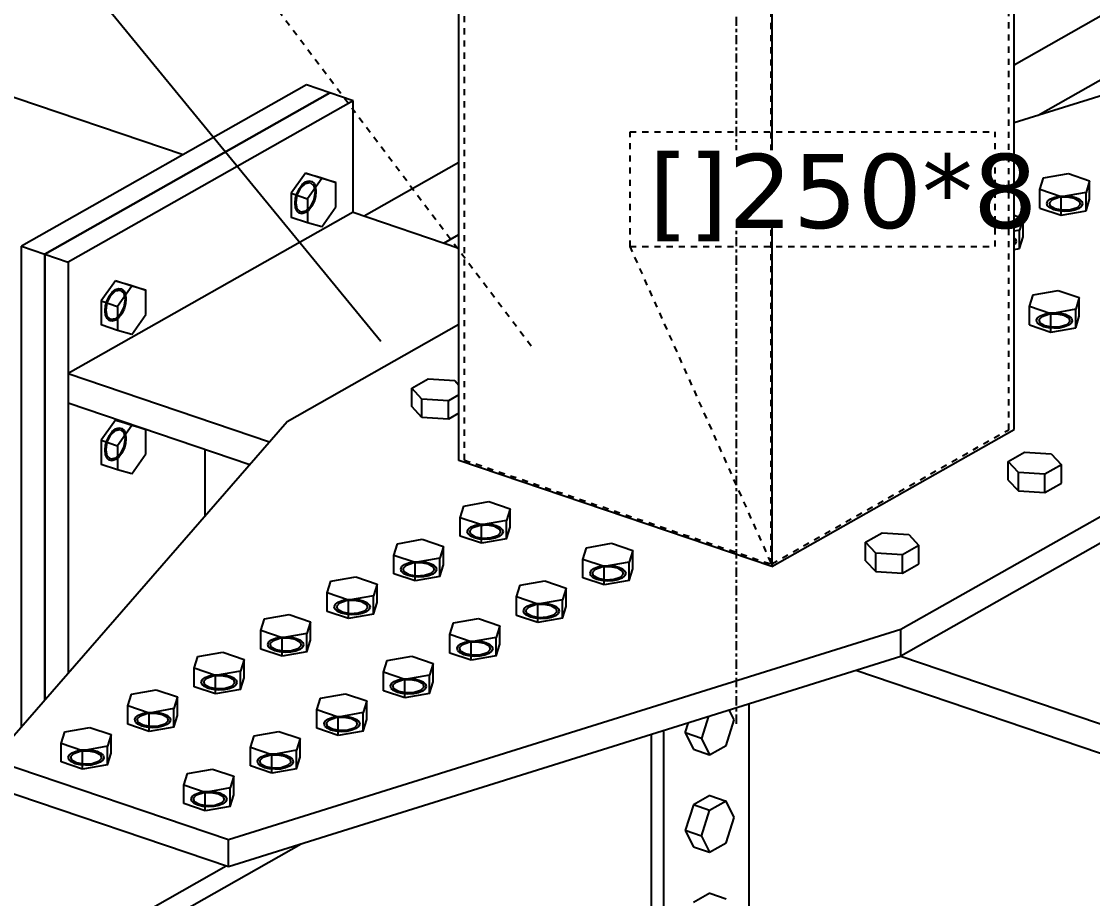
# Model space of a CAD drawing. Header units: millimetres. Extents: x 15962 to 71432, y 9666 to 72266.
# Drawn here: x 54329 to 55019, y 34266 to 34831 of the extents above; entities that cross this region are included whole.
import ezdxf

# ---------------------------------------------------------------- set-up
doc = ezdxf.new("R2010")
doc.units = ezdxf.units.MM
doc.header["$LTSCALE"] = 2
doc.linetypes.add('DXK_LINE_DOT2', pattern=[3.9198, 1.9599, -1.9599])
doc.linetypes.add('DXK_LINE_DOT3', pattern=[5.9187, 2.979, -0.9799, 0.9799, -0.9799])
doc.styles.add('Arial Narrow', font='verdana.ttf', dxfattribs={"height": 0.2})

msp = doc.modelspace()

# ---------------------------------------------------------------- linework, layer by layer
at = {"color": 7, "linetype": 'DXK_LINE_DOT2'}
for p, q in [((54657.0462, 34621.9045), (54317.6857, 35072.2245)), ((54964.7909, 34567.9828), (54964.7909, 34971.366)), ((54614.0642, 34548.4235), (54614.0642, 34952.0492)), ((54811.7366, 34481.3289), (54811.7366, 34884.9546)), ((54720.846, 34760.0466), (54956.0276, 34760.0466)), ((54720.846, 34686.0466), (54720.846, 34760.0466)), ((54956.0276, 34686.0466), (54956.0276, 34760.0466)), ((54811.6929, 34482.2111), (54720.846, 34686.0466)), ((54720.846, 34686.0466), (54956.0276, 34686.0466)), ((54812.1828, 34481.5815), (54964.7909, 34567.9828)), ((54614.0642, 34548.4235), (54811.7366, 34481.3289)), ((54811.7366, 34481.3289), (54812.1828, 34481.5815))]:
    msp.add_line(p, q, dxfattribs=at)
at = {"color": 2, "linetype": 'Continuous'}
for p, q in [((54968.2982, 34568.1784), (54968.2982, 34972.6357)), ((54610.557, 34548.2279), (54610.557, 34952.6852)), ((54812.1828, 34884.2487), (54812.1828, 34479.7914)), ((54968.2982, 34803.2249), (55036.8143, 34842.0163)), ((54983.6986, 34770.7718), (55082.279, 34826.5845)), ((54968.2982, 34765.9747), (55117.9808, 34812.5995)), ((54279.1389, 34797.4831), (54432.8367, 34745.3125)), ((54512.2354, 34790.2652), (54328.5702, 34686.2805)), ((54527.258, 34785.1657), (54343.5928, 34681.1811)), ((54343.5933, 34681.1814), (54527.2585, 34785.166)), ((54527.2585, 34785.166), (54512.2354, 34790.2652)), ((54542.2811, 34780.0665), (54527.258, 34785.1657)), ((54542.2811, 34780.0665), (54358.6159, 34676.0819)), ((54542.2811, 34708.163), (54542.2811, 34780.0665)), ((54549.3418, 34705.7667), (54610.557, 34740.4246)), ((54542.2814, 34708.1632), (54358.6162, 34604.1785)), ((54542.2814, 34708.1632), (54610.557, 34684.989)), ((54600.7368, 34688.3222), (54610.557, 34693.882)), ((54328.5702, 34376.5578), (54328.5702, 34686.2805)), ((54328.5702, 34686.2805), (54343.5933, 34681.1814)), ((54343.5928, 34393.8068), (54343.5928, 34681.1811)), ((54343.5928, 34681.1811), (54358.6159, 34676.0819)), ((54343.5933, 34681.1814), (54343.5933, 34393.8074)), ((54358.6159, 34676.0819), (54358.6159, 34411.0564)), ((54499.9226, 34573.3054), (54610.557, 34635.9426)), ((54358.6162, 34604.1785), (54358.6162, 34585.3038)), ((54358.6162, 34604.1785), (54488.435, 34560.1153)), ((54358.6162, 34585.3038), (54475.7472, 34545.5471)), ((54309.8525, 34355.0661), (54499.9226, 34573.3054)), ((54812.1828, 34479.7914), (54968.2982, 34568.1784)), ((54446.9286, 34512.4574), (54446.9286, 34555.3288)), ((54812.1828, 34479.7914), (54610.557, 34548.2279)), ((55078.9326, 34543.1009), (54895.2674, 34439.1162)), ((55078.9326, 34526.0238), (54895.2674, 34422.0391)), ((54895.2674, 34439.1162), (54461.9873, 34303.5303)), ((54895.2674, 34422.0391), (54895.2674, 34439.1162)), ((54461.9873, 34286.4532), (54895.2674, 34422.0391)), ((54895.2501, 34422.0337), (55299.6926, 34284.7574)), ((54866.3167, 34412.9796), (55299.6926, 34265.8827)), ((54797.5174, 34171.169), (54797.5174, 34391.4503)), ((54734.5112, 34142.6573), (54734.5112, 34371.7338)), ((54742.4181, 34374.2081), (54742.4181, 34139.9735)), ((54461.9873, 34303.5303), (54309.8525, 34355.0661)), ((54309.8525, 34337.989), (54461.9873, 34286.4532)), ((54147.2692, 34096.4129), (54508.8139, 34301.1066)), ((54461.9873, 34286.4532), (54461.9873, 34303.5303)), ((54147.2692, 34109.5353), (54460.5902, 34286.9265))]:
    msp.add_line(p, q, dxfattribs=at)
at = {"color": 7, "linetype": 'DXK_LINE_DOT3'}
msp.add_line((54789.4276, 34378.4443), (54789.4276, 34962.6604), dxfattribs=at)
at = {"color": 7, "linetype": 'Continuous'}
for p, q in [((54560.1734, 34624.9119), (54325.8421, 34910.5744)), ((54511.6702, 34733.3636), (54502.487, 34720.3806)), ((54522.1073, 34729.821), (54511.6702, 34733.3636)), ((54511.6702, 34733.3636), (54520.8535, 34730.7791)), ((54511.6702, 34727.6828), (54513.7513, 34728.3771)), ((54522.1073, 34729.821), (54512.9241, 34716.838)), ((54513.7513, 34728.3771), (54515.6286, 34728.0357)), ((54520.8535, 34730.7791), (54531.2906, 34727.2365)), ((54531.2906, 34727.2365), (54522.1073, 34729.821)), ((54984.8991, 34722.7393), (54987.2348, 34730.2628)), ((54987.2348, 34730.2628), (55003.2656, 34733.1378)), ((55003.2656, 34733.1378), (55016.9607, 34728.4893)), ((55016.9607, 34728.4893), (55014.6251, 34720.9659)), ((55016.9607, 34716.6252), (55016.9607, 34728.4893)), ((54506.222, 34720.5227), (54507.7119, 34723.5535)), ((54506.3683, 34719.2882), (54508.6091, 34723.8468)), ((54507.7119, 34723.5535), (54509.5892, 34726.0207)), ((54508.6091, 34723.8468), (54511.6702, 34726.784)), ((54509.5892, 34726.0207), (54511.6702, 34727.6828)), ((54511.6702, 34726.784), (54514.7313, 34727.3129)), ((54514.7313, 34727.3129), (54516.9722, 34725.2918)), ((54515.6286, 34728.0357), (54517.1185, 34726.6919)), ((54516.9722, 34725.2918), (54517.7924, 34721.2622)), ((54517.1185, 34726.6919), (54518.075, 34724.4774)), ((54518.075, 34724.4774), (54518.4046, 34721.6088)), ((54518.4046, 34721.6088), (54518.075, 34718.367)), ((54531.2906, 34711.6689), (54531.2906, 34727.2365)), ((54984.8991, 34710.8752), (54984.8991, 34722.7393)), ((54998.5942, 34718.0908), (54984.8991, 34722.7393)), ((54502.487, 34720.3806), (54512.9241, 34716.838)), ((54502.487, 34720.3806), (54502.487, 34704.813)), ((54504.9358, 34713.9833), (54505.2654, 34717.2251)), ((54505.2654, 34717.2251), (54506.222, 34720.5227)), ((54505.5481, 34714.3299), (54506.3683, 34719.2882)), ((54512.9241, 34716.838), (54512.9241, 34701.2704)), ((54516.9722, 34716.3039), (54514.7313, 34711.7453)), ((54517.1185, 34715.0694), (54515.6286, 34712.0386)), ((54517.7924, 34721.2622), (54516.9722, 34716.3039)), ((54518.075, 34718.367), (54517.1185, 34715.0694)), ((54989.4353, 34713.9042), (54990.1064, 34715.4537)), ((54990.1064, 34715.4537), (54991.837, 34716.8366)), ((54991.0213, 34714.3414), (54993.023, 34716.434)), ((54991.837, 34716.8366), (54994.4577, 34717.9173)), ((54993.023, 34716.434), (54997.1434, 34717.8075)), ((54994.4577, 34717.9173), (54997.7119, 34718.5901)), ((54997.1434, 34717.8075), (55002.2784, 34718.0939)), ((54997.7119, 34718.5901), (55001.2811, 34718.7891)), ((55014.6251, 34720.9659), (54998.5942, 34718.0908)), ((54998.5942, 34706.2268), (54998.5942, 34718.0908)), ((55001.2811, 34718.7891), (55004.816, 34718.4949)), ((55002.2784, 34718.0939), (55007.0521, 34717.2164)), ((55004.816, 34718.4949), (55007.9704, 34717.7363)), ((55007.0521, 34717.2164), (55010.1853, 34715.4101)), ((55007.9704, 34717.7363), (55010.4357, 34716.5875)), ((55010.1853, 34715.4101), (55010.8386, 34713.1591)), ((55010.4357, 34716.5875), (55011.9705, 34715.1609)), ((55011.9705, 34715.1609), (55012.4246, 34713.5963)), ((55014.6251, 34709.1018), (55014.6251, 34720.9659)), ((55014.6251, 34709.1018), (55016.9607, 34716.6252)), ((54505.2654, 34711.1147), (54504.9358, 34713.9833)), ((54506.222, 34708.9002), (54505.2654, 34711.1147)), ((54506.3683, 34710.3003), (54505.5481, 34714.3299)), ((54507.7119, 34707.5564), (54506.222, 34708.9002)), ((54508.6091, 34708.2792), (54506.3683, 34710.3003)), ((54511.6702, 34708.8081), (54508.6091, 34708.2792)), ((54511.6702, 34707.9093), (54509.5892, 34707.215)), ((54514.7313, 34711.7453), (54511.6702, 34708.8081)), ((54513.7513, 34709.5714), (54511.6702, 34707.9093)), ((54515.6286, 34712.0386), (54513.7513, 34709.5714)), ((54522.1073, 34698.6859), (54531.2906, 34711.6689)), ((54984.8991, 34710.8752), (54998.5942, 34706.2268)), ((54989.8893, 34712.3395), (54989.4353, 34713.9042)), ((54991.4241, 34710.913), (54989.8893, 34712.3395)), ((54991.6745, 34712.0903), (54991.0213, 34714.3414)), ((54993.8894, 34709.7641), (54991.4241, 34710.913)), ((54994.8077, 34710.2841), (54991.6745, 34712.0903)), ((54997.0439, 34709.0055), (54993.8894, 34709.7641)), ((54999.5814, 34709.4065), (54994.8077, 34710.2841)), ((55000.5787, 34708.7113), (54997.0439, 34709.0055)), ((54998.5942, 34706.2268), (55014.6251, 34709.1018)), ((55004.7164, 34709.6929), (54999.5814, 34709.4065)), ((55004.148, 34708.9104), (55000.5787, 34708.7113)), ((55007.4022, 34709.5832), (55004.148, 34708.9104)), ((55008.8368, 34711.0664), (55004.7164, 34709.6929)), ((55010.0228, 34710.6639), (55007.4022, 34709.5832)), ((55010.8386, 34713.1591), (55008.8368, 34711.0664)), ((55011.7534, 34712.0467), (55010.0228, 34710.6639)), ((55012.4246, 34713.5963), (55011.7534, 34712.0467)), ((54512.9241, 34701.2704), (54502.487, 34704.813)), ((54509.5892, 34707.215), (54507.7119, 34707.5564)), ((54522.1073, 34698.6859), (54512.9241, 34701.2704)), ((54968.2982, 34706.1974), (54974.1055, 34704.2262)), ((54974.1055, 34704.2262), (54971.7699, 34696.7028)), ((54974.1055, 34692.3621), (54974.1055, 34704.2262)), ((54971.7699, 34696.7028), (54968.2982, 34696.0802)), ((54971.7699, 34684.8387), (54971.7699, 34696.7028)), ((54968.2982, 34691.6573), (54969.1153, 34690.8978)), ((54968.8982, 34687.7836), (54968.2982, 34687.3042)), ((54969.5693, 34689.3332), (54968.8982, 34687.7836)), ((54969.1153, 34690.8978), (54969.5693, 34689.3332)), ((54971.7699, 34684.8387), (54974.1055, 34692.3621)), ((54968.2982, 34684.2161), (54971.7699, 34684.8387)), ((54389.2268, 34664.0405), (54380.0435, 34651.0575)), ((54399.6639, 34660.4979), (54389.2268, 34664.0405)), ((54389.2268, 34664.0405), (54398.41, 34661.456)), ((54399.6639, 34660.4979), (54390.4806, 34647.5149)), ((54398.41, 34661.456), (54408.8472, 34657.9134)), ((54408.8472, 34657.9134), (54399.6639, 34660.4979)), ((54383.7786, 34651.1996), (54385.2684, 34654.2304)), ((54383.9248, 34649.9651), (54386.1657, 34654.5237)), ((54385.2684, 34654.2304), (54387.1458, 34656.6976)), ((54386.1657, 34654.5237), (54389.2268, 34657.4609)), ((54387.1458, 34656.6976), (54389.2268, 34658.3597)), ((54389.2268, 34658.3597), (54391.3078, 34659.054)), ((54389.2268, 34657.4609), (54392.2879, 34657.9898)), ((54391.3078, 34659.054), (54393.1852, 34658.7126)), ((54392.2879, 34657.9898), (54394.5287, 34655.9687)), ((54393.1852, 34658.7126), (54394.675, 34657.3688)), ((54394.5287, 34655.9687), (54395.349, 34651.9391)), ((54394.675, 34657.3688), (54395.6316, 34655.1543)), ((54395.6316, 34655.1543), (54395.9612, 34652.2857)), ((54408.8472, 34642.3458), (54408.8472, 34657.9134)), ((54978.2576, 34647.3753), (54980.5933, 34654.8987)), ((54980.5933, 34654.8987), (54996.6242, 34657.7737)), ((54996.6242, 34657.7737), (55010.3193, 34653.1253)), ((55010.3193, 34653.1253), (55007.9836, 34645.6018)), ((55010.3193, 34641.2612), (55010.3193, 34653.1253)), ((54380.0435, 34651.0575), (54390.4806, 34647.5149)), ((54380.0435, 34651.0575), (54380.0435, 34635.4899)), ((54382.4924, 34644.6602), (54382.822, 34647.902)), ((54382.822, 34647.902), (54383.7786, 34651.1996)), ((54383.1046, 34645.0068), (54383.9248, 34649.9651)), ((54390.4806, 34647.5149), (54390.4806, 34631.9473)), ((54394.5287, 34646.9808), (54392.2879, 34642.4222)), ((54394.675, 34645.7463), (54393.1852, 34642.7155)), ((54395.349, 34651.9391), (54394.5287, 34646.9808)), ((54395.6316, 34649.0439), (54394.675, 34645.7463)), ((54395.9612, 34652.2857), (54395.6316, 34649.0439)), ((54978.2576, 34635.5112), (54978.2576, 34647.3753)), ((54991.9528, 34642.7268), (54978.2576, 34647.3753)), ((55007.9836, 34645.6018), (54991.9528, 34642.7268)), ((55007.9836, 34633.7378), (55007.9836, 34645.6018)), ((54382.822, 34641.7916), (54382.4924, 34644.6602)), ((54383.7786, 34639.5771), (54382.822, 34641.7916)), ((54383.9248, 34640.9772), (54383.1046, 34645.0068)), ((54385.2684, 34638.2333), (54383.7786, 34639.5771)), ((54386.1657, 34638.9561), (54383.9248, 34640.9772)), ((54389.2268, 34639.485), (54386.1657, 34638.9561)), ((54392.2879, 34642.4222), (54389.2268, 34639.485)), ((54391.3078, 34640.2483), (54389.2268, 34638.5862)), ((54393.1852, 34642.7155), (54391.3078, 34640.2483)), ((54399.6639, 34629.3628), (54408.8472, 34642.3458)), ((54982.7938, 34638.5402), (54983.465, 34640.0897)), ((54983.465, 34640.0897), (54985.1955, 34641.4726)), ((54984.3798, 34638.9774), (54986.3816, 34641.07)), ((54985.0331, 34636.7263), (54984.3798, 34638.9774)), ((54985.1955, 34641.4726), (54987.8162, 34642.5533)), ((54986.3816, 34641.07), (54990.502, 34642.4435)), ((54987.8162, 34642.5533), (54991.0704, 34643.2261)), ((54990.502, 34642.4435), (54995.637, 34642.7299)), ((54991.0704, 34643.2261), (54994.6397, 34643.4251)), ((54991.9528, 34630.8628), (54991.9528, 34642.7268)), ((54994.6397, 34643.4251), (54998.1745, 34643.1309)), ((54995.637, 34642.7299), (55000.4106, 34641.8524)), ((54998.1745, 34643.1309), (55001.329, 34642.3723)), ((55000.4106, 34641.8524), (55003.5439, 34640.0461)), ((55001.329, 34642.3723), (55003.7943, 34641.2235)), ((55003.5439, 34640.0461), (55004.1971, 34637.7951)), ((55003.7943, 34641.2235), (55005.329, 34639.7969)), ((55005.329, 34639.7969), (55005.7831, 34638.2323)), ((55007.9836, 34633.7378), (55010.3193, 34641.2612)), ((54390.4806, 34631.9473), (54380.0435, 34635.4899)), ((54387.1458, 34637.8919), (54385.2684, 34638.2333)), ((54389.2268, 34638.5862), (54387.1458, 34637.8919)), ((54399.6639, 34629.3628), (54390.4806, 34631.9473)), ((54978.2576, 34635.5112), (54991.9528, 34630.8628)), ((54983.2479, 34636.9755), (54982.7938, 34638.5402)), ((54984.7827, 34635.549), (54983.2479, 34636.9755)), ((54987.248, 34634.4001), (54984.7827, 34635.549)), ((54988.1663, 34634.9201), (54985.0331, 34636.7263)), ((54990.4024, 34633.6415), (54987.248, 34634.4001)), ((54992.94, 34634.0425), (54988.1663, 34634.9201)), ((54993.9373, 34633.3473), (54990.4024, 34633.6415)), ((54991.9528, 34630.8628), (55007.9836, 34633.7378)), ((54998.075, 34634.3289), (54992.94, 34634.0425)), ((54997.5065, 34633.5463), (54993.9373, 34633.3473)), ((55000.7607, 34634.2192), (54997.5065, 34633.5463)), ((55002.1954, 34635.7024), (54998.075, 34634.3289)), ((55003.3814, 34635.2999), (55000.7607, 34634.2192)), ((55004.1971, 34637.7951), (55002.1954, 34635.7024)), ((55005.112, 34636.6827), (55003.3814, 34635.2999)), ((55005.7831, 34638.2323), (55005.112, 34636.6827)), ((54580.0693, 34594.7457), (54590.6732, 34600.7492)), ((54590.6732, 34600.7492), (54607.8355, 34599.7253)), ((54607.8355, 34599.7253), (54610.557, 34596.8092)), ((54580.0693, 34582.8816), (54580.0693, 34594.7457)), ((54586.6276, 34587.7182), (54580.0693, 34594.7457)), ((54610.557, 34590.5255), (54603.79, 34586.6943)), ((54586.6276, 34575.8541), (54586.6276, 34587.7182)), ((54603.79, 34586.6943), (54586.6276, 34587.7182)), ((54603.79, 34574.8302), (54603.79, 34586.6943)), ((54586.6276, 34575.8541), (54580.0693, 34582.8816)), ((54610.557, 34578.6615), (54603.79, 34574.8302)), ((54389.2268, 34574.1611), (54380.0435, 34561.1781)), ((54399.6639, 34570.6185), (54389.2268, 34574.1611)), ((54389.2268, 34574.1611), (54398.41, 34571.5766)), ((54399.6639, 34570.6185), (54390.4806, 34557.6355)), ((54398.41, 34571.5766), (54408.8472, 34568.034)), ((54408.8472, 34568.034), (54399.6639, 34570.6185)), ((54603.79, 34574.8302), (54586.6276, 34575.8541)), ((54383.7786, 34561.3202), (54385.2684, 34564.351)), ((54383.9248, 34560.0857), (54386.1657, 34564.6443)), ((54385.2684, 34564.351), (54387.1458, 34566.8182)), ((54386.1657, 34564.6443), (54389.2268, 34567.5815)), ((54387.1458, 34566.8182), (54389.2268, 34568.4803)), ((54389.2268, 34568.4803), (54391.3078, 34569.1746)), ((54389.2268, 34567.5815), (54392.2879, 34568.1104)), ((54391.3078, 34569.1746), (54393.1852, 34568.8332)), ((54392.2879, 34568.1104), (54394.5287, 34566.0893)), ((54393.1852, 34568.8332), (54394.675, 34567.4894)), ((54394.5287, 34566.0893), (54395.349, 34562.0597)), ((54394.675, 34567.4894), (54395.6316, 34565.2749)), ((54395.6316, 34565.2749), (54395.9612, 34562.4063)), ((54408.8472, 34552.4664), (54408.8472, 34568.034)), ((54380.0435, 34561.1781), (54390.4806, 34557.6355)), ((54380.0435, 34561.1781), (54380.0435, 34545.6105)), ((54382.4924, 34554.7808), (54382.822, 34558.0226)), ((54382.822, 34558.0226), (54383.7786, 34561.3202)), ((54383.1046, 34555.1274), (54383.9248, 34560.0857)), ((54390.4806, 34557.6355), (54390.4806, 34542.0679)), ((54394.5287, 34557.1014), (54392.2879, 34552.5428)), ((54394.675, 34555.8669), (54393.1852, 34552.8361)), ((54395.349, 34562.0597), (54394.5287, 34557.1014)), ((54395.6316, 34559.1645), (54394.675, 34555.8669)), ((54395.9612, 34562.4063), (54395.6316, 34559.1645)), ((54382.822, 34551.9122), (54382.4924, 34554.7808)), ((54383.7786, 34549.6977), (54382.822, 34551.9122)), ((54383.9248, 34551.0978), (54383.1046, 34555.1274)), ((54385.2684, 34548.3539), (54383.7786, 34549.6977)), ((54386.1657, 34549.0767), (54383.9248, 34551.0978)), ((54389.2268, 34549.6056), (54386.1657, 34549.0767)), ((54392.2879, 34552.5428), (54389.2268, 34549.6056)), ((54391.3078, 34550.3689), (54389.2268, 34548.7068)), ((54393.1852, 34552.8361), (54391.3078, 34550.3689)), ((54399.6639, 34539.4834), (54408.8472, 34552.4664)), ((54964.4592, 34547.4373), (54975.0631, 34553.4408)), ((54975.0631, 34553.4408), (54992.2254, 34552.4169)), ((54992.2254, 34552.4169), (54998.7838, 34545.3895)), ((54390.4806, 34542.0679), (54380.0435, 34545.6105)), ((54387.1458, 34548.0125), (54385.2684, 34548.3539)), ((54389.2268, 34548.7068), (54387.1458, 34548.0125)), ((54399.6639, 34539.4834), (54390.4806, 34542.0679)), ((54964.4592, 34535.5732), (54964.4592, 34547.4373)), ((54971.0175, 34540.4098), (54964.4592, 34547.4373)), ((54998.7838, 34545.3895), (54988.1798, 34539.3859)), ((54998.7838, 34533.5254), (54998.7838, 34545.3895)), ((54964.4592, 34535.5732), (54971.0175, 34528.5457)), ((54971.0175, 34528.5457), (54971.0175, 34540.4098)), ((54988.1798, 34539.3859), (54971.0175, 34540.4098)), ((54988.1798, 34527.5218), (54988.1798, 34539.3859)), ((54971.0175, 34528.5457), (54988.1798, 34527.5218)), ((54988.1798, 34527.5218), (54998.7838, 34533.5254)), ((54613.7262, 34518.7955), (54629.757, 34521.6705)), ((54629.757, 34521.6705), (54643.4522, 34517.0221)), ((54611.3905, 34511.2721), (54613.7262, 34518.7955)), ((54643.4522, 34517.0221), (54641.1165, 34509.4986)), ((54643.4522, 34505.158), (54643.4522, 34517.0221)), ((54611.3905, 34499.408), (54611.3905, 34511.2721)), ((54625.0857, 34506.6236), (54611.3905, 34511.2721)), ((54641.1165, 34509.4986), (54625.0857, 34506.6236)), ((54641.1165, 34497.6345), (54641.1165, 34509.4986)), ((54615.9267, 34502.4369), (54616.5978, 34503.9865)), ((54616.3808, 34500.8723), (54615.9267, 34502.4369)), ((54617.9156, 34499.4457), (54616.3808, 34500.8723)), ((54616.5978, 34503.9865), (54618.3284, 34505.3693)), ((54617.5127, 34502.8741), (54619.5145, 34504.9668)), ((54618.1659, 34500.6231), (54617.5127, 34502.8741)), ((54621.2992, 34498.8168), (54618.1659, 34500.6231)), ((54618.3284, 34505.3693), (54620.9491, 34506.4501)), ((54619.5145, 34504.9668), (54623.6349, 34506.3403)), ((54620.9491, 34506.4501), (54624.2033, 34507.1229)), ((54623.6349, 34506.3403), (54628.7699, 34506.6267)), ((54624.2033, 34507.1229), (54627.7725, 34507.3219)), ((54625.0857, 34494.7595), (54625.0857, 34506.6236)), ((54627.7725, 34507.3219), (54631.3074, 34507.0277)), ((54628.7699, 34506.6267), (54633.5435, 34505.7491)), ((54631.3074, 34507.0277), (54634.4618, 34506.2691)), ((54633.5435, 34505.7491), (54636.6768, 34503.9429)), ((54634.4618, 34506.2691), (54636.9271, 34505.1202)), ((54637.33, 34501.6918), (54635.3282, 34499.5992)), ((54636.6768, 34503.9429), (54637.33, 34501.6918)), ((54636.9271, 34505.1202), (54638.4619, 34503.6937)), ((54638.916, 34502.129), (54638.2449, 34500.5795)), ((54638.4619, 34503.6937), (54638.916, 34502.129)), ((54641.1165, 34497.6345), (54643.4522, 34505.158)), ((54872.6266, 34495.4449), (54883.2305, 34501.4485)), ((54883.2305, 34501.4485), (54900.3928, 34500.4246)), ((54568.5353, 34487.009), (54570.871, 34494.5324)), ((54570.871, 34494.5324), (54586.9018, 34497.4074)), ((54586.9018, 34497.4074), (54600.597, 34492.759)), ((54625.0857, 34494.7595), (54611.3905, 34499.408)), ((54620.3809, 34498.2969), (54617.9156, 34499.4457)), ((54623.5353, 34497.5383), (54620.3809, 34498.2969)), ((54626.0728, 34497.9393), (54621.2992, 34498.8168)), ((54627.0702, 34497.2441), (54623.5353, 34497.5383)), ((54641.1165, 34497.6345), (54625.0857, 34494.7595)), ((54631.2078, 34498.2257), (54626.0728, 34497.9393)), ((54630.6394, 34497.4431), (54627.0702, 34497.2441)), ((54633.8936, 34498.1159), (54630.6394, 34497.4431)), ((54635.3282, 34499.5992), (54631.2078, 34498.2257)), ((54636.5143, 34499.1966), (54633.8936, 34498.1159)), ((54638.2449, 34500.5795), (54636.5143, 34499.1966)), ((54692.7952, 34491.9577), (54708.826, 34494.8327)), ((54708.826, 34494.8327), (54722.5211, 34490.1842)), ((54872.6266, 34483.5809), (54872.6266, 34495.4449)), ((54879.185, 34488.4175), (54872.6266, 34495.4449)), ((54900.3928, 34500.4246), (54906.9512, 34493.3971)), ((54568.5353, 34475.1449), (54568.5353, 34487.009)), ((54582.2305, 34482.3605), (54568.5353, 34487.009)), ((54600.597, 34492.759), (54598.2613, 34485.2355)), ((54600.597, 34480.8949), (54600.597, 34492.759)), ((54690.4595, 34484.4342), (54692.7952, 34491.9577)), ((54722.5211, 34490.1842), (54720.1855, 34482.6608)), ((54722.5211, 34478.3202), (54722.5211, 34490.1842)), ((54879.185, 34476.5534), (54879.185, 34488.4175)), ((54896.3473, 34487.3936), (54879.185, 34488.4175)), ((54906.9512, 34493.3971), (54896.3473, 34487.3936)), ((54896.3473, 34475.5295), (54896.3473, 34487.3936)), ((54906.9512, 34481.5331), (54906.9512, 34493.3971)), ((54573.7426, 34479.7234), (54575.4732, 34481.1063)), ((54574.6575, 34478.6111), (54576.6593, 34480.7037)), ((54575.4732, 34481.1063), (54578.0939, 34482.187)), ((54576.6593, 34480.7037), (54580.7797, 34482.0772)), ((54578.0939, 34482.187), (54581.3481, 34482.8598)), ((54580.7797, 34482.0772), (54585.9147, 34482.3636)), ((54581.3481, 34482.8598), (54584.9173, 34483.0588)), ((54598.2613, 34485.2355), (54582.2305, 34482.3605)), ((54582.2305, 34470.4964), (54582.2305, 34482.3605)), ((54584.9173, 34483.0588), (54588.4522, 34482.7646)), ((54585.9147, 34482.3636), (54590.6883, 34481.4861)), ((54588.4522, 34482.7646), (54591.6066, 34482.006)), ((54590.6883, 34481.4861), (54593.8216, 34479.6798)), ((54591.6066, 34482.006), (54594.0719, 34480.8572)), ((54594.0719, 34480.8572), (54595.6067, 34479.4306)), ((54598.2613, 34473.3715), (54598.2613, 34485.2355)), ((54598.2613, 34473.3715), (54600.597, 34480.8949)), ((54690.4595, 34472.5701), (54690.4595, 34484.4342)), ((54704.1546, 34479.7858), (54690.4595, 34484.4342)), ((54700.0181, 34479.6122), (54703.2723, 34480.285)), ((54703.2723, 34480.285), (54706.8415, 34480.4841)), ((54720.1855, 34482.6608), (54704.1546, 34479.7858)), ((54706.8415, 34480.4841), (54710.3764, 34480.1899)), ((54710.3764, 34480.1899), (54713.5308, 34479.4312)), ((54720.1855, 34470.7967), (54720.1855, 34482.6608)), ((54872.6266, 34483.5809), (54879.185, 34476.5534)), ((54896.3473, 34475.5295), (54906.9512, 34481.5331)), ((54528.0158, 34470.2693), (54544.0466, 34473.1444)), ((54544.0466, 34473.1444), (54557.7418, 34468.4959)), ((54582.2305, 34470.4964), (54568.5353, 34475.1449)), ((54573.0715, 34478.1739), (54573.7426, 34479.7234)), ((54573.5256, 34476.6092), (54573.0715, 34478.1739)), ((54575.0604, 34475.1827), (54573.5256, 34476.6092)), ((54575.3107, 34476.36), (54574.6575, 34478.6111)), ((54577.5256, 34474.0338), (54575.0604, 34475.1827)), ((54578.444, 34474.5537), (54575.3107, 34476.36)), ((54580.6801, 34473.2752), (54577.5256, 34474.0338)), ((54583.2176, 34473.6762), (54578.444, 34474.5537)), ((54584.215, 34472.981), (54580.6801, 34473.2752)), ((54598.2613, 34473.3715), (54582.2305, 34470.4964)), ((54588.3526, 34473.9626), (54583.2176, 34473.6762)), ((54587.7842, 34473.18), (54584.215, 34472.981)), ((54591.0384, 34473.8528), (54587.7842, 34473.18)), ((54592.473, 34475.3361), (54588.3526, 34473.9626)), ((54593.6591, 34474.9336), (54591.0384, 34473.8528)), ((54594.4748, 34477.4288), (54592.473, 34475.3361)), ((54595.3897, 34476.3164), (54593.6591, 34474.9336)), ((54593.8216, 34479.6798), (54594.4748, 34477.4288)), ((54596.0608, 34477.866), (54595.3897, 34476.3164)), ((54595.6067, 34479.4306), (54596.0608, 34477.866)), ((54694.9957, 34475.5991), (54695.6668, 34477.1487)), ((54695.4497, 34474.0345), (54694.9957, 34475.5991)), ((54696.9845, 34472.6079), (54695.4497, 34474.0345)), ((54695.6668, 34477.1487), (54697.3974, 34478.5315)), ((54696.5817, 34476.0363), (54698.5834, 34478.1289)), ((54697.2349, 34473.7853), (54696.5817, 34476.0363)), ((54700.3681, 34471.979), (54697.2349, 34473.7853)), ((54697.3974, 34478.5315), (54700.0181, 34479.6122)), ((54698.5834, 34478.1289), (54702.7038, 34479.5025)), ((54702.7038, 34479.5025), (54707.8388, 34479.7888)), ((54704.1546, 34467.9217), (54704.1546, 34479.7858)), ((54707.8388, 34479.7888), (54712.6125, 34478.9113)), ((54712.6125, 34478.9113), (54715.7457, 34477.105)), ((54713.5308, 34479.4312), (54715.9961, 34478.2824)), ((54716.399, 34474.854), (54714.3972, 34472.7614)), ((54717.3138, 34473.7416), (54715.5832, 34472.3588)), ((54715.7457, 34477.105), (54716.399, 34474.854)), ((54715.9961, 34478.2824), (54717.5309, 34476.8559)), ((54717.985, 34475.2912), (54717.3138, 34473.7416)), ((54717.5309, 34476.8559), (54717.985, 34475.2912)), ((54720.1855, 34470.7967), (54722.5211, 34478.3202)), ((54879.185, 34476.5534), (54896.3473, 34475.5295)), ((54525.6801, 34462.7459), (54528.0158, 34470.2693)), ((54557.7418, 34468.4959), (54555.4061, 34460.9724)), ((54557.7418, 34456.6318), (54557.7418, 34468.4959)), ((54647.6043, 34460.1711), (54649.94, 34467.6946)), ((54649.94, 34467.6946), (54665.9708, 34470.5696)), ((54665.9708, 34470.5696), (54679.6659, 34465.9212)), ((54704.1546, 34467.9217), (54690.4595, 34472.5701)), ((54699.4498, 34471.4591), (54696.9845, 34472.6079)), ((54702.6043, 34470.7004), (54699.4498, 34471.4591)), ((54705.1418, 34471.1015), (54700.3681, 34471.979)), ((54706.1391, 34470.4062), (54702.6043, 34470.7004)), ((54720.1855, 34470.7967), (54704.1546, 34467.9217)), ((54710.2768, 34471.3879), (54705.1418, 34471.1015)), ((54709.7083, 34470.6053), (54706.1391, 34470.4062)), ((54712.9626, 34471.2781), (54709.7083, 34470.6053)), ((54714.3972, 34472.7614), (54710.2768, 34471.3879)), ((54715.5832, 34472.3588), (54712.9626, 34471.2781)), ((54525.6801, 34450.8818), (54525.6801, 34462.7459)), ((54539.3753, 34458.0974), (54525.6801, 34462.7459)), ((54555.4061, 34460.9724), (54539.3753, 34458.0974)), ((54555.4061, 34449.1084), (54555.4061, 34460.9724)), ((54647.6043, 34448.3071), (54647.6043, 34460.1711)), ((54661.2994, 34455.5227), (54647.6043, 34460.1711)), ((54679.6659, 34465.9212), (54677.3303, 34458.3977)), ((54679.6659, 34454.0571), (54679.6659, 34465.9212)), ((54530.2163, 34453.9108), (54530.8874, 34455.4603)), ((54530.6704, 34452.3461), (54530.2163, 34453.9108)), ((54532.2052, 34450.9196), (54530.6704, 34452.3461)), ((54530.8874, 34455.4603), (54532.618, 34456.8432)), ((54531.8023, 34454.348), (54533.804, 34456.4406)), ((54532.4555, 34452.0969), (54531.8023, 34454.348)), ((54532.618, 34456.8432), (54535.2387, 34457.9239)), ((54533.804, 34456.4406), (54537.9245, 34457.8141)), ((54535.2387, 34457.9239), (54538.4929, 34458.5967)), ((54537.9245, 34457.8141), (54543.0595, 34458.1005)), ((54538.4929, 34458.5967), (54542.0621, 34458.7957)), ((54539.3753, 34446.2334), (54539.3753, 34458.0974)), ((54542.0621, 34458.7957), (54545.597, 34458.5015)), ((54543.0595, 34458.1005), (54547.8331, 34457.223)), ((54545.597, 34458.5015), (54548.7514, 34457.7429)), ((54547.8331, 34457.223), (54550.9663, 34455.4167)), ((54548.7514, 34457.7429), (54551.2167, 34456.5941)), ((54551.6196, 34453.1657), (54549.6178, 34451.073)), ((54550.9663, 34455.4167), (54551.6196, 34453.1657)), ((54551.2167, 34456.5941), (54552.7515, 34455.1675)), ((54553.2056, 34453.6029), (54552.5345, 34452.0533)), ((54552.7515, 34455.1675), (54553.2056, 34453.6029)), ((54555.4061, 34449.1084), (54557.7418, 34456.6318)), ((54652.1405, 34451.336), (54652.8116, 34452.8856)), ((54652.8116, 34452.8856), (54654.5422, 34454.2684)), ((54653.7265, 34451.7732), (54655.7282, 34453.8659)), ((54654.5422, 34454.2684), (54657.1629, 34455.3491)), ((54655.7282, 34453.8659), (54659.8486, 34455.2394)), ((54657.1629, 34455.3491), (54660.4171, 34456.0219)), ((54659.8486, 34455.2394), (54664.9836, 34455.5257)), ((54660.4171, 34456.0219), (54663.9863, 34456.221)), ((54677.3303, 34458.3977), (54661.2994, 34455.5227)), ((54661.2994, 34443.6586), (54661.2994, 34455.5227)), ((54663.9863, 34456.221), (54667.5212, 34455.9268)), ((54664.9836, 34455.5257), (54669.7573, 34454.6482)), ((54667.5212, 34455.9268), (54670.6756, 34455.1681)), ((54669.7573, 34454.6482), (54672.8905, 34452.842)), ((54670.6756, 34455.1681), (54673.1409, 34454.0193)), ((54672.8905, 34452.842), (54673.5438, 34450.5909)), ((54673.1409, 34454.0193), (54674.6757, 34452.5928)), ((54674.6757, 34452.5928), (54675.1297, 34451.0281)), ((54677.3303, 34446.5336), (54677.3303, 34458.3977)), ((54677.3303, 34446.5336), (54679.6659, 34454.0571)), ((54482.8249, 34438.4828), (54485.1606, 34446.0063)), ((54485.1606, 34446.0063), (54501.1914, 34448.8813)), ((54501.1914, 34448.8813), (54514.8866, 34444.2328)), ((54539.3753, 34446.2334), (54525.6801, 34450.8818)), ((54534.6704, 34449.7707), (54532.2052, 34450.9196)), ((54535.5888, 34450.2907), (54532.4555, 34452.0969)), ((54537.8249, 34449.0121), (54534.6704, 34449.7707)), ((54540.3624, 34449.4131), (54535.5888, 34450.2907)), ((54541.3598, 34448.7179), (54537.8249, 34449.0121)), ((54555.4061, 34449.1084), (54539.3753, 34446.2334)), ((54545.4974, 34449.6995), (54540.3624, 34449.4131)), ((54544.929, 34448.9169), (54541.3598, 34448.7179)), ((54548.1832, 34449.5898), (54544.929, 34448.9169)), ((54549.6178, 34451.073), (54545.4974, 34449.6995)), ((54550.8039, 34450.6705), (54548.1832, 34449.5898)), ((54552.5345, 34452.0533), (54550.8039, 34450.6705)), ((54607.0848, 34443.4315), (54623.1156, 34446.3065)), ((54623.1156, 34446.3065), (54636.8107, 34441.6581)), ((54661.2994, 34443.6586), (54647.6043, 34448.3071)), ((54652.5945, 34449.7714), (54652.1405, 34451.336)), ((54654.1293, 34448.3448), (54652.5945, 34449.7714)), ((54654.3797, 34449.5222), (54653.7265, 34451.7732)), ((54656.5946, 34447.196), (54654.1293, 34448.3448)), ((54657.5129, 34447.7159), (54654.3797, 34449.5222)), ((54659.7491, 34446.4373), (54656.5946, 34447.196)), ((54662.2866, 34446.8384), (54657.5129, 34447.7159)), ((54663.2839, 34446.1432), (54659.7491, 34446.4373)), ((54677.3303, 34446.5336), (54661.2994, 34443.6586)), ((54667.4216, 34447.1248), (54662.2866, 34446.8384)), ((54666.8531, 34446.3422), (54663.2839, 34446.1432)), ((54670.1074, 34447.015), (54666.8531, 34446.3422)), ((54671.542, 34448.4983), (54667.4216, 34447.1248)), ((54672.728, 34448.0957), (54670.1074, 34447.015)), ((54673.5438, 34450.5909), (54671.542, 34448.4983)), ((54674.4586, 34449.4785), (54672.728, 34448.0957)), ((54675.1297, 34451.0281), (54674.4586, 34449.4785)), ((54482.8249, 34426.6187), (54482.8249, 34438.4828)), ((54496.5201, 34433.8344), (54482.8249, 34438.4828)), ((54514.8866, 34444.2328), (54512.5509, 34436.7094)), ((54514.8866, 34432.3687), (54514.8866, 34444.2328)), ((54604.7491, 34435.9081), (54607.0848, 34443.4315)), ((54636.8107, 34441.6581), (54634.4751, 34434.1346)), ((54636.8107, 34429.794), (54636.8107, 34441.6581)), ((54488.0322, 34431.1973), (54489.7628, 34432.5801)), ((54488.9471, 34430.0849), (54490.9488, 34432.1775)), ((54489.7628, 34432.5801), (54492.3835, 34433.6608)), ((54490.9488, 34432.1775), (54495.0693, 34433.551)), ((54492.3835, 34433.6608), (54495.6377, 34434.3336)), ((54495.0693, 34433.551), (54500.2042, 34433.8374)), ((54495.6377, 34434.3336), (54499.2069, 34434.5326)), ((54512.5509, 34436.7094), (54496.5201, 34433.8344)), ((54496.5201, 34421.9703), (54496.5201, 34433.8344)), ((54499.2069, 34434.5326), (54502.7418, 34434.2385)), ((54500.2042, 34433.8374), (54504.9779, 34432.9599)), ((54502.7418, 34434.2385), (54505.8962, 34433.4798)), ((54504.9779, 34432.9599), (54508.1111, 34431.1536)), ((54505.8962, 34433.4798), (54508.3615, 34432.331)), ((54508.3615, 34432.331), (54509.8963, 34430.9044)), ((54512.5509, 34424.8453), (54512.5509, 34436.7094)), ((54512.5509, 34424.8453), (54514.8866, 34432.3687)), ((54604.7491, 34424.044), (54604.7491, 34435.9081)), ((54618.4442, 34431.2596), (54604.7491, 34435.9081)), ((54614.3077, 34431.086), (54617.5619, 34431.7589)), ((54617.5619, 34431.7589), (54621.1311, 34431.9579)), ((54634.4751, 34434.1346), (54618.4442, 34431.2596)), ((54621.1311, 34431.9579), (54624.666, 34431.6637)), ((54624.666, 34431.6637), (54627.8204, 34430.9051)), ((54634.4751, 34422.2705), (54634.4751, 34434.1346)), ((54496.5201, 34421.9703), (54482.8249, 34426.6187)), ((54487.3611, 34429.6477), (54488.0322, 34431.1973)), ((54487.8152, 34428.083), (54487.3611, 34429.6477)), ((54489.35, 34426.6565), (54487.8152, 34428.083)), ((54489.6003, 34427.8338), (54488.9471, 34430.0849)), ((54491.8152, 34425.5077), (54489.35, 34426.6565)), ((54492.7336, 34426.0276), (54489.6003, 34427.8338)), ((54494.9697, 34424.749), (54491.8152, 34425.5077)), ((54497.5072, 34425.1501), (54492.7336, 34426.0276)), ((54498.5046, 34424.4548), (54494.9697, 34424.749)), ((54512.5509, 34424.8453), (54496.5201, 34421.9703)), ((54502.6422, 34425.4364), (54497.5072, 34425.1501)), ((54502.0738, 34424.6539), (54498.5046, 34424.4548)), ((54505.328, 34425.3267), (54502.0738, 34424.6539)), ((54506.7626, 34426.8099), (54502.6422, 34425.4364)), ((54507.9487, 34426.4074), (54505.328, 34425.3267)), ((54508.7644, 34428.9026), (54506.7626, 34426.8099)), ((54509.6793, 34427.7902), (54507.9487, 34426.4074)), ((54508.1111, 34431.1536), (54508.7644, 34428.9026)), ((54510.3504, 34429.3398), (54509.6793, 34427.7902)), ((54509.8963, 34430.9044), (54510.3504, 34429.3398)), ((54609.2853, 34427.0729), (54609.9564, 34428.6225)), ((54609.7393, 34425.5083), (54609.2853, 34427.0729)), ((54611.2741, 34424.0817), (54609.7393, 34425.5083)), ((54609.9564, 34428.6225), (54611.687, 34430.0053)), ((54610.8713, 34427.5101), (54612.873, 34429.6028)), ((54611.5245, 34425.2591), (54610.8713, 34427.5101)), ((54614.6577, 34423.4528), (54611.5245, 34425.2591)), ((54611.687, 34430.0053), (54614.3077, 34431.086)), ((54612.873, 34429.6028), (54616.9934, 34430.9763)), ((54616.9934, 34430.9763), (54622.1284, 34431.2627)), ((54618.4442, 34419.3955), (54618.4442, 34431.2596)), ((54622.1284, 34431.2627), (54626.9021, 34430.3851)), ((54626.9021, 34430.3851), (54630.0353, 34428.5789)), ((54627.8204, 34430.9051), (54630.2857, 34429.7562)), ((54630.6886, 34426.3278), (54628.6868, 34424.2352)), ((54631.6034, 34425.2155), (54629.8728, 34423.8326)), ((54630.0353, 34428.5789), (54630.6886, 34426.3278)), ((54630.2857, 34429.7562), (54631.8205, 34428.3297)), ((54632.2745, 34426.765), (54631.6034, 34425.2155)), ((54631.8205, 34428.3297), (54632.2745, 34426.765)), ((54634.4751, 34422.2705), (54636.8107, 34429.794)), ((54439.9697, 34414.2197), (54442.3054, 34421.7432)), ((54442.3054, 34421.7432), (54458.3362, 34424.6182)), ((54458.3362, 34424.6182), (54472.0314, 34419.9697)), ((54472.0314, 34419.9697), (54469.6957, 34412.4463)), ((54472.0314, 34408.1057), (54472.0314, 34419.9697)), ((54561.8939, 34411.645), (54564.2296, 34419.1684)), ((54564.2296, 34419.1684), (54580.2604, 34422.0434)), ((54580.2604, 34422.0434), (54593.9555, 34417.395)), ((54618.4442, 34419.3955), (54604.7491, 34424.044)), ((54613.7394, 34422.9329), (54611.2741, 34424.0817)), ((54616.8939, 34422.1743), (54613.7394, 34422.9329)), ((54619.4314, 34422.5753), (54614.6577, 34423.4528)), ((54620.4287, 34421.8801), (54616.8939, 34422.1743)), ((54634.4751, 34422.2705), (54618.4442, 34419.3955)), ((54624.5664, 34422.8617), (54619.4314, 34422.5753)), ((54623.9979, 34422.0791), (54620.4287, 34421.8801)), ((54627.2522, 34422.7519), (54623.9979, 34422.0791)), ((54628.6868, 34424.2352), (54624.5664, 34422.8617)), ((54629.8728, 34423.8326), (54627.2522, 34422.7519)), ((54439.9697, 34402.3556), (54439.9697, 34414.2197)), ((54453.6649, 34409.5713), (54439.9697, 34414.2197)), ((54469.6957, 34412.4463), (54453.6649, 34409.5713)), ((54469.6957, 34400.5822), (54469.6957, 34412.4463)), ((54561.8939, 34399.7809), (54561.8939, 34411.645)), ((54575.589, 34406.9965), (54561.8939, 34411.645)), ((54593.9555, 34417.395), (54591.6199, 34409.8715)), ((54593.9555, 34405.5309), (54593.9555, 34417.395)), ((54444.5059, 34405.3846), (54445.177, 34406.9342)), ((54444.96, 34403.8199), (54444.5059, 34405.3846)), ((54445.177, 34406.9342), (54446.9076, 34408.317)), ((54446.0919, 34405.8218), (54448.0936, 34407.9144)), ((54446.7451, 34403.5708), (54446.0919, 34405.8218)), ((54446.9076, 34408.317), (54449.5283, 34409.3977)), ((54448.0936, 34407.9144), (54452.2141, 34409.2879)), ((54449.5283, 34409.3977), (54452.7825, 34410.0705)), ((54452.2141, 34409.2879), (54457.349, 34409.5743)), ((54452.7825, 34410.0705), (54456.3517, 34410.2696)), ((54453.6649, 34397.7072), (54453.6649, 34409.5713)), ((54456.3517, 34410.2696), (54459.8866, 34409.9754)), ((54457.349, 34409.5743), (54462.1227, 34408.6968)), ((54459.8866, 34409.9754), (54463.041, 34409.2167)), ((54462.1227, 34408.6968), (54465.2559, 34406.8905)), ((54463.041, 34409.2167), (54465.5063, 34408.0679)), ((54465.9092, 34404.6395), (54463.9074, 34402.5469)), ((54465.2559, 34406.8905), (54465.9092, 34404.6395)), ((54465.5063, 34408.0679), (54467.0411, 34406.6413)), ((54467.4952, 34405.0767), (54466.8241, 34403.5271)), ((54467.0411, 34406.6413), (54467.4952, 34405.0767)), ((54469.6957, 34400.5822), (54472.0314, 34408.1057)), ((54566.4301, 34402.8098), (54567.1012, 34404.3594)), ((54567.1012, 34404.3594), (54568.8318, 34405.7422)), ((54568.016, 34403.247), (54570.0178, 34405.3397)), ((54568.8318, 34405.7422), (54571.4524, 34406.823)), ((54570.0178, 34405.3397), (54574.1382, 34406.7132)), ((54571.4524, 34406.823), (54574.7067, 34407.4958)), ((54574.1382, 34406.7132), (54579.2732, 34406.9996)), ((54574.7067, 34407.4958), (54578.2759, 34407.6948)), ((54591.6199, 34409.8715), (54575.589, 34406.9965)), ((54575.589, 34395.1324), (54575.589, 34406.9965)), ((54578.2759, 34407.6948), (54581.8107, 34407.4006)), ((54579.2732, 34406.9996), (54584.0469, 34406.1221)), ((54581.8107, 34407.4006), (54584.9652, 34406.642)), ((54584.0469, 34406.1221), (54587.1801, 34404.3158)), ((54584.9652, 34406.642), (54587.4305, 34405.4931)), ((54587.1801, 34404.3158), (54587.8334, 34402.0647)), ((54587.4305, 34405.4931), (54588.9653, 34404.0666)), ((54588.9653, 34404.0666), (54589.4193, 34402.5019)), ((54591.6199, 34398.0074), (54591.6199, 34409.8715)), ((54591.6199, 34398.0074), (54593.9555, 34405.5309)), ((54397.1145, 34389.9566), (54399.4502, 34397.4801)), ((54399.4502, 34397.4801), (54415.481, 34400.3551)), ((54415.481, 34400.3551), (54429.1762, 34395.7066)), ((54453.6649, 34397.7072), (54439.9697, 34402.3556)), ((54446.4948, 34402.3934), (54444.96, 34403.8199)), ((54448.96, 34401.2446), (54446.4948, 34402.3934)), ((54449.8784, 34401.7645), (54446.7451, 34403.5708)), ((54452.1145, 34400.4859), (54448.96, 34401.2446)), ((54454.652, 34400.887), (54449.8784, 34401.7645)), ((54455.6493, 34400.1917), (54452.1145, 34400.4859)), ((54469.6957, 34400.5822), (54453.6649, 34397.7072)), ((54459.787, 34401.1733), (54454.652, 34400.887)), ((54459.2186, 34400.3908), (54455.6493, 34400.1917)), ((54462.4728, 34401.0636), (54459.2186, 34400.3908)), ((54463.9074, 34402.5469), (54459.787, 34401.1733)), ((54465.0935, 34402.1443), (54462.4728, 34401.0636)), ((54466.8241, 34403.5271), (54465.0935, 34402.1443)), ((54521.3744, 34394.9053), (54537.4052, 34397.7803)), ((54537.4052, 34397.7803), (54551.1003, 34393.1319)), ((54575.589, 34395.1324), (54561.8939, 34399.7809)), ((54566.8841, 34401.2452), (54566.4301, 34402.8098)), ((54568.4189, 34399.8186), (54566.8841, 34401.2452)), ((54568.6693, 34400.996), (54568.016, 34403.247)), ((54570.8842, 34398.6698), (54568.4189, 34399.8186)), ((54571.8025, 34399.1897), (54568.6693, 34400.996)), ((54574.0387, 34397.9112), (54570.8842, 34398.6698)), ((54576.5762, 34398.3122), (54571.8025, 34399.1897)), ((54577.5735, 34397.617), (54574.0387, 34397.9112)), ((54591.6199, 34398.0074), (54575.589, 34395.1324)), ((54581.7112, 34398.5986), (54576.5762, 34398.3122)), ((54581.1427, 34397.816), (54577.5735, 34397.617)), ((54584.397, 34398.4888), (54581.1427, 34397.816)), ((54585.8316, 34399.9721), (54581.7112, 34398.5986)), ((54587.0176, 34399.5695), (54584.397, 34398.4888)), ((54587.8334, 34402.0647), (54585.8316, 34399.9721)), ((54588.7482, 34400.9524), (54587.0176, 34399.5695)), ((54589.4193, 34402.5019), (54588.7482, 34400.9524)), ((54429.1762, 34395.7066), (54426.8405, 34388.1832)), ((54429.1762, 34383.8426), (54429.1762, 34395.7066)), ((54519.0387, 34387.3819), (54521.3744, 34394.9053)), ((54551.1003, 34393.1319), (54548.7647, 34385.6084)), ((54551.1003, 34381.2678), (54551.1003, 34393.1319)), ((54397.1145, 34378.0925), (54397.1145, 34389.9566)), ((54410.8097, 34385.3082), (54397.1145, 34389.9566)), ((54402.3218, 34382.6711), (54404.0524, 34384.0539)), ((54403.2367, 34381.5587), (54405.2384, 34383.6513)), ((54404.0524, 34384.0539), (54406.6731, 34385.1346)), ((54405.2384, 34383.6513), (54409.3588, 34385.0249)), ((54406.6731, 34385.1346), (54409.9273, 34385.8074)), ((54409.3588, 34385.0249), (54414.4938, 34385.3112)), ((54409.9273, 34385.8074), (54413.4965, 34386.0065)), ((54426.8405, 34388.1832), (54410.8097, 34385.3082)), ((54410.8097, 34373.4441), (54410.8097, 34385.3082)), ((54413.4965, 34386.0065), (54417.0314, 34385.7123)), ((54414.4938, 34385.3112), (54419.2675, 34384.4337)), ((54417.0314, 34385.7123), (54420.1858, 34384.9536)), ((54419.2675, 34384.4337), (54422.4007, 34382.6274)), ((54420.1858, 34384.9536), (54422.6511, 34383.8048)), ((54422.6511, 34383.8048), (54424.1859, 34382.3782)), ((54426.8405, 34376.3191), (54426.8405, 34388.1832)), ((54426.8405, 34376.3191), (54429.1762, 34383.8426)), ((54519.0387, 34375.5178), (54519.0387, 34387.3819)), ((54532.7338, 34382.7334), (54519.0387, 34387.3819)), ((54531.8515, 34383.2327), (54535.4207, 34383.4317)), ((54548.7647, 34385.6084), (54532.7338, 34382.7334)), ((54535.4207, 34383.4317), (54538.9555, 34383.1375)), ((54548.7647, 34373.7444), (54548.7647, 34385.6084)), ((54771.328, 34383.2549), (54766.74, 34368.9905)), ((54787.9477, 34380.9977), (54784.6904, 34387.4363)), ((54410.8097, 34373.4441), (54397.1145, 34378.0925)), ((54401.6507, 34381.1215), (54402.3218, 34382.6711)), ((54402.1048, 34379.5569), (54401.6507, 34381.1215)), ((54403.6396, 34378.1303), (54402.1048, 34379.5569)), ((54403.8899, 34379.3077), (54403.2367, 34381.5587)), ((54406.1048, 34376.9815), (54403.6396, 34378.1303)), ((54407.0232, 34377.5014), (54403.8899, 34379.3077)), ((54409.2593, 34376.2228), (54406.1048, 34376.9815)), ((54411.7968, 34376.6239), (54407.0232, 34377.5014)), ((54416.9318, 34376.9103), (54411.7968, 34376.6239)), ((54419.6176, 34376.8005), (54416.3634, 34376.1277)), ((54421.0522, 34378.2838), (54416.9318, 34376.9103)), ((54422.2383, 34377.8812), (54419.6176, 34376.8005)), ((54423.054, 34380.3764), (54421.0522, 34378.2838)), ((54423.9689, 34379.264), (54422.2383, 34377.8812)), ((54422.4007, 34382.6274), (54423.054, 34380.3764)), ((54424.64, 34380.8136), (54423.9689, 34379.264)), ((54424.1859, 34382.3782), (54424.64, 34380.8136)), ((54523.5749, 34378.5468), (54524.246, 34380.0963)), ((54524.0289, 34376.9821), (54523.5749, 34378.5468)), ((54525.5637, 34375.5556), (54524.0289, 34376.9821)), ((54524.246, 34380.0963), (54525.9766, 34381.4792)), ((54525.1608, 34378.984), (54527.1626, 34381.0766)), ((54525.8141, 34376.7329), (54525.1608, 34378.984)), ((54528.9473, 34374.9267), (54525.8141, 34376.7329)), ((54525.9766, 34381.4792), (54528.5972, 34382.5599)), ((54527.1626, 34381.0766), (54531.283, 34382.4501)), ((54528.5972, 34382.5599), (54531.8515, 34383.2327)), ((54531.283, 34382.4501), (54536.418, 34382.7365)), ((54532.7338, 34370.8694), (54532.7338, 34382.7334)), ((54536.418, 34382.7365), (54541.1917, 34381.859)), ((54538.9555, 34383.1375), (54542.11, 34382.3789)), ((54541.1917, 34381.859), (54544.3249, 34380.0527)), ((54542.11, 34382.3789), (54544.5753, 34381.2301)), ((54544.9782, 34377.8017), (54542.9764, 34375.709)), ((54545.893, 34376.6893), (54544.1624, 34375.3065)), ((54544.3249, 34380.0527), (54544.9782, 34377.8017)), ((54544.5753, 34381.2301), (54546.1101, 34379.8035)), ((54546.5641, 34378.2389), (54545.893, 34376.6893)), ((54546.1101, 34379.8035), (54546.5641, 34378.2389)), ((54548.7647, 34373.7444), (54551.1003, 34381.2678)), ((54756.3028, 34372.5331), (54758.4558, 34379.2268)), ((54782.6458, 34364.514), (54787.9477, 34380.9977)), ((54354.2593, 34365.6935), (54356.595, 34373.217)), ((54356.595, 34373.217), (54372.6258, 34376.092)), ((54372.6258, 34376.092), (54386.321, 34371.4436)), ((54386.321, 34371.4436), (54383.9853, 34363.9201)), ((54386.321, 34359.5795), (54386.321, 34371.4436)), ((54412.7941, 34375.9286), (54409.2593, 34376.2228)), ((54426.8405, 34376.3191), (54410.8097, 34373.4441)), ((54416.3634, 34376.1277), (54412.7941, 34375.9286)), ((54476.1835, 34363.1188), (54478.5192, 34370.6423)), ((54478.5192, 34370.6423), (54494.55, 34373.5173)), ((54494.55, 34373.5173), (54508.2451, 34368.8688)), ((54532.7338, 34370.8694), (54519.0387, 34375.5178)), ((54528.029, 34374.4067), (54525.5637, 34375.5556)), ((54531.1835, 34373.6481), (54528.029, 34374.4067)), ((54533.721, 34374.0491), (54528.9473, 34374.9267)), ((54534.7183, 34373.3539), (54531.1835, 34373.6481)), ((54548.7647, 34373.7444), (54532.7338, 34370.8694)), ((54538.856, 34374.3355), (54533.721, 34374.0491)), ((54538.2875, 34373.5529), (54534.7183, 34373.3539)), ((54541.5418, 34374.2257), (54538.2875, 34373.5529)), ((54542.9764, 34375.709), (54538.856, 34374.3355)), ((54544.1624, 34375.3065), (54541.5418, 34374.2257)), ((54766.74, 34368.9905), (54756.3028, 34372.5331)), ((54756.3028, 34372.5331), (54761.6048, 34362.053)), ((54354.2593, 34353.8295), (54354.2593, 34365.6935)), ((54367.9544, 34361.0451), (54354.2593, 34365.6935)), ((54383.9853, 34363.9201), (54367.9544, 34361.0451)), ((54383.9853, 34352.056), (54383.9853, 34363.9201)), ((54476.1835, 34351.2547), (54476.1835, 34363.1188)), ((54489.8786, 34358.4703), (54476.1835, 34363.1188)), ((54508.2451, 34368.8688), (54505.9094, 34361.3454)), ((54508.2451, 34357.0047), (54508.2451, 34368.8688)), ((54766.74, 34368.9905), (54772.0419, 34358.5104)), ((54772.0419, 34358.5104), (54782.6458, 34364.514)), ((54358.7955, 34356.8584), (54359.4666, 34358.408)), ((54359.2496, 34355.2938), (54358.7955, 34356.8584)), ((54359.4666, 34358.408), (54361.1972, 34359.7908)), ((54360.3815, 34357.2956), (54362.3832, 34359.3883)), ((54361.0347, 34355.0446), (54360.3815, 34357.2956)), ((54361.1972, 34359.7908), (54363.8179, 34360.8715)), ((54362.3832, 34359.3883), (54366.5036, 34360.7618)), ((54363.8179, 34360.8715), (54367.0721, 34361.5443)), ((54366.5036, 34360.7618), (54371.6386, 34361.0481)), ((54367.0721, 34361.5443), (54370.6413, 34361.7434)), ((54367.9544, 34349.181), (54367.9544, 34361.0451)), ((54370.6413, 34361.7434), (54374.1762, 34361.4492)), ((54371.6386, 34361.0481), (54376.4123, 34360.1706)), ((54374.1762, 34361.4492), (54377.3306, 34360.6905)), ((54376.4123, 34360.1706), (54379.5455, 34358.3644)), ((54377.3306, 34360.6905), (54379.7959, 34359.5417)), ((54380.1988, 34356.1133), (54378.197, 34354.0207)), ((54379.5455, 34358.3644), (54380.1988, 34356.1133)), ((54379.7959, 34359.5417), (54381.3307, 34358.1152)), ((54381.7848, 34356.5505), (54381.1137, 34355.0009)), ((54381.3307, 34358.1152), (54381.7848, 34356.5505)), ((54383.9853, 34352.056), (54386.321, 34359.5795)), ((54480.7197, 34354.2837), (54481.3908, 34355.8332)), ((54481.3908, 34355.8332), (54483.1214, 34357.2161)), ((54482.3056, 34354.7209), (54484.3074, 34356.8135)), ((54483.1214, 34357.2161), (54485.742, 34358.2968)), ((54484.3074, 34356.8135), (54488.4278, 34358.187)), ((54485.742, 34358.2968), (54488.9963, 34358.9696)), ((54488.4278, 34358.187), (54493.5628, 34358.4734)), ((54488.9963, 34358.9696), (54492.5655, 34359.1686)), ((54505.9094, 34361.3454), (54489.8786, 34358.4703)), ((54489.8786, 34346.6063), (54489.8786, 34358.4703)), ((54492.5655, 34359.1686), (54496.1003, 34358.8744)), ((54493.5628, 34358.4734), (54498.3365, 34357.5959)), ((54496.1003, 34358.8744), (54499.2548, 34358.1158)), ((54498.3365, 34357.5959), (54501.4697, 34355.7896)), ((54499.2548, 34358.1158), (54501.7201, 34356.967)), ((54501.4697, 34355.7896), (54502.123, 34353.5386)), ((54501.7201, 34356.967), (54503.2549, 34355.5404)), ((54505.9094, 34349.4813), (54505.9094, 34361.3454)), ((54505.9094, 34349.4813), (54508.2451, 34357.0047)), ((54761.6048, 34362.053), (54772.0419, 34358.5104)), ((54367.9544, 34349.181), (54354.2593, 34353.8295)), ((54360.7844, 34353.8672), (54359.2496, 34355.2938)), ((54363.2496, 34352.7184), (54360.7844, 34353.8672)), ((54364.168, 34353.2383), (54361.0347, 34355.0446)), ((54366.4041, 34351.9597), (54363.2496, 34352.7184)), ((54368.9416, 34352.3608), (54364.168, 34353.2383)), ((54369.9389, 34351.6656), (54366.4041, 34351.9597)), ((54383.9853, 34352.056), (54367.9544, 34349.181)), ((54374.0766, 34352.6472), (54368.9416, 34352.3608)), ((54373.5082, 34351.8646), (54369.9389, 34351.6656)), ((54376.7624, 34352.5374), (54373.5082, 34351.8646)), ((54378.197, 34354.0207), (54374.0766, 34352.6472)), ((54379.3831, 34353.6181), (54376.7624, 34352.5374)), ((54381.1137, 34355.0009), (54379.3831, 34353.6181)), ((54435.664, 34346.3792), (54451.6948, 34349.2542)), ((54451.6948, 34349.2542), (54465.3899, 34344.6057)), ((54489.8786, 34346.6063), (54476.1835, 34351.2547)), ((54481.1737, 34352.719), (54480.7197, 34354.2837)), ((54482.7085, 34351.2925), (54481.1737, 34352.719)), ((54482.9589, 34352.4698), (54482.3056, 34354.7209)), ((54485.1738, 34350.1436), (54482.7085, 34351.2925)), ((54486.0921, 34350.6636), (54482.9589, 34352.4698)), ((54488.3283, 34349.385), (54485.1738, 34350.1436)), ((54490.8658, 34349.7861), (54486.0921, 34350.6636)), ((54491.8631, 34349.0908), (54488.3283, 34349.385)), ((54505.9094, 34349.4813), (54489.8786, 34346.6063)), ((54496.0008, 34350.0724), (54490.8658, 34349.7861)), ((54495.4323, 34349.2899), (54491.8631, 34349.0908)), ((54498.6866, 34349.9627), (54495.4323, 34349.2899)), ((54500.1212, 34351.4459), (54496.0008, 34350.0724)), ((54501.3072, 34351.0434), (54498.6866, 34349.9627)), ((54502.123, 34353.5386), (54500.1212, 34351.4459)), ((54503.0378, 34352.4262), (54501.3072, 34351.0434)), ((54503.7089, 34353.9758), (54503.0378, 34352.4262)), ((54503.2549, 34355.5404), (54503.7089, 34353.9758)), ((54433.3283, 34338.8557), (54435.664, 34346.3792)), ((54465.3899, 34344.6057), (54463.0542, 34337.0823)), ((54465.3899, 34332.7416), (54465.3899, 34344.6057)), ((54433.3283, 34326.9916), (54433.3283, 34338.8557)), ((54447.0234, 34334.2073), (54433.3283, 34338.8557)), ((54463.0542, 34337.0823), (54447.0234, 34334.2073)), ((54463.0542, 34325.2182), (54463.0542, 34337.0823)), ((54437.8645, 34330.0206), (54438.5356, 34331.5702)), ((54438.3185, 34328.4559), (54437.8645, 34330.0206)), ((54439.8533, 34327.0294), (54438.3185, 34328.4559)), ((54438.5356, 34331.5702), (54440.2662, 34332.953)), ((54439.4504, 34330.4578), (54441.4522, 34332.5504)), ((54440.1037, 34328.2067), (54439.4504, 34330.4578)), ((54443.2369, 34326.4005), (54440.1037, 34328.2067)), ((54440.2662, 34332.953), (54442.8868, 34334.0337)), ((54441.4522, 34332.5504), (54445.5726, 34333.9239)), ((54442.8868, 34334.0337), (54446.1411, 34334.7065)), ((54445.5726, 34333.9239), (54450.7076, 34334.2103)), ((54446.1411, 34334.7065), (54449.7103, 34334.9056)), ((54447.0234, 34322.3432), (54447.0234, 34334.2073)), ((54449.7103, 34334.9056), (54453.2451, 34334.6114)), ((54450.7076, 34334.2103), (54455.4813, 34333.3328)), ((54453.2451, 34334.6114), (54456.3996, 34333.8527)), ((54455.4813, 34333.3328), (54458.6145, 34331.5265)), ((54456.3996, 34333.8527), (54458.8649, 34332.7039)), ((54459.2678, 34329.2755), (54457.266, 34327.1829)), ((54460.1826, 34328.1631), (54458.452, 34326.7803)), ((54458.6145, 34331.5265), (54459.2678, 34329.2755)), ((54458.8649, 34332.7039), (54460.3997, 34331.2773)), ((54460.8537, 34329.7127), (54460.1826, 34328.1631)), ((54460.3997, 34331.2773), (54460.8537, 34329.7127)), ((54463.0542, 34325.2182), (54465.3899, 34332.7416)), ((54772.2086, 34332.1048), (54761.6048, 34326.1012)), ((54782.6458, 34328.5622), (54772.0419, 34322.5587)), ((54772.2086, 34332.1048), (54782.6458, 34328.5622)), ((54787.9477, 34318.0821), (54782.6458, 34328.5622)), ((54447.0234, 34322.3432), (54433.3283, 34326.9916)), ((54442.3186, 34325.8806), (54439.8533, 34327.0294)), ((54445.4731, 34325.1219), (54442.3186, 34325.8806)), ((54448.0106, 34325.523), (54443.2369, 34326.4005)), ((54449.0079, 34324.8277), (54445.4731, 34325.1219)), ((54463.0542, 34325.2182), (54447.0234, 34322.3432)), ((54453.1456, 34325.8093), (54448.0106, 34325.523)), ((54452.5771, 34325.0268), (54449.0079, 34324.8277)), ((54455.8314, 34325.6996), (54452.5771, 34325.0268)), ((54457.266, 34327.1829), (54453.1456, 34325.8093)), ((54458.452, 34326.7803), (54455.8314, 34325.6996)), ((54761.6048, 34326.1012), (54756.3028, 34309.6175)), ((54772.0419, 34322.5587), (54761.6048, 34326.1012)), ((54766.74, 34306.075), (54772.0419, 34322.5587)), ((54782.6458, 34301.5984), (54787.9477, 34318.0821)), ((54766.74, 34306.075), (54756.3028, 34309.6175)), ((54756.3028, 34309.6175), (54761.6048, 34299.1374)), ((54766.74, 34306.075), (54772.0419, 34295.5948)), ((54772.0419, 34295.5948), (54782.6458, 34301.5984)), ((54761.6048, 34299.1374), (54772.0419, 34295.5948)), ((54772.2086, 34269.1892), (54761.6048, 34263.1857)), ((54772.2086, 34269.1892), (54782.6458, 34265.6466))]:
    msp.add_line(p, q, dxfattribs=at)

# ---------------------------------------------------------------- next in the draw order: wipeouts: each hides what was drawn before it
at = {"color": 0}
msp.add_wipeout([(54944.0276, 34698.0466), (54944.0276, 34748.0466), (54732.846, 34748.0466), (54732.846, 34698.0466)], dxfattribs=at)

# ---------------------------------------------------------------- next in the draw order: wipeouts: each hides what was drawn before it
msp.add_wipeout([(54944.0276, 34698.0466), (54944.0276, 34748.0466), (54732.846, 34748.0466), (54732.846, 34698.0466)], dxfattribs=at)

# ---------------------------------------------------------------- next in the draw order: texts
at = {"color": 96, "style": 'Arial Narrow'}
msp.add_text('[]250*8', height=47.75391, dxfattribs=at).set_placement((54732.846, 34698.0466))

doc.saveas('drawing.dxf')
